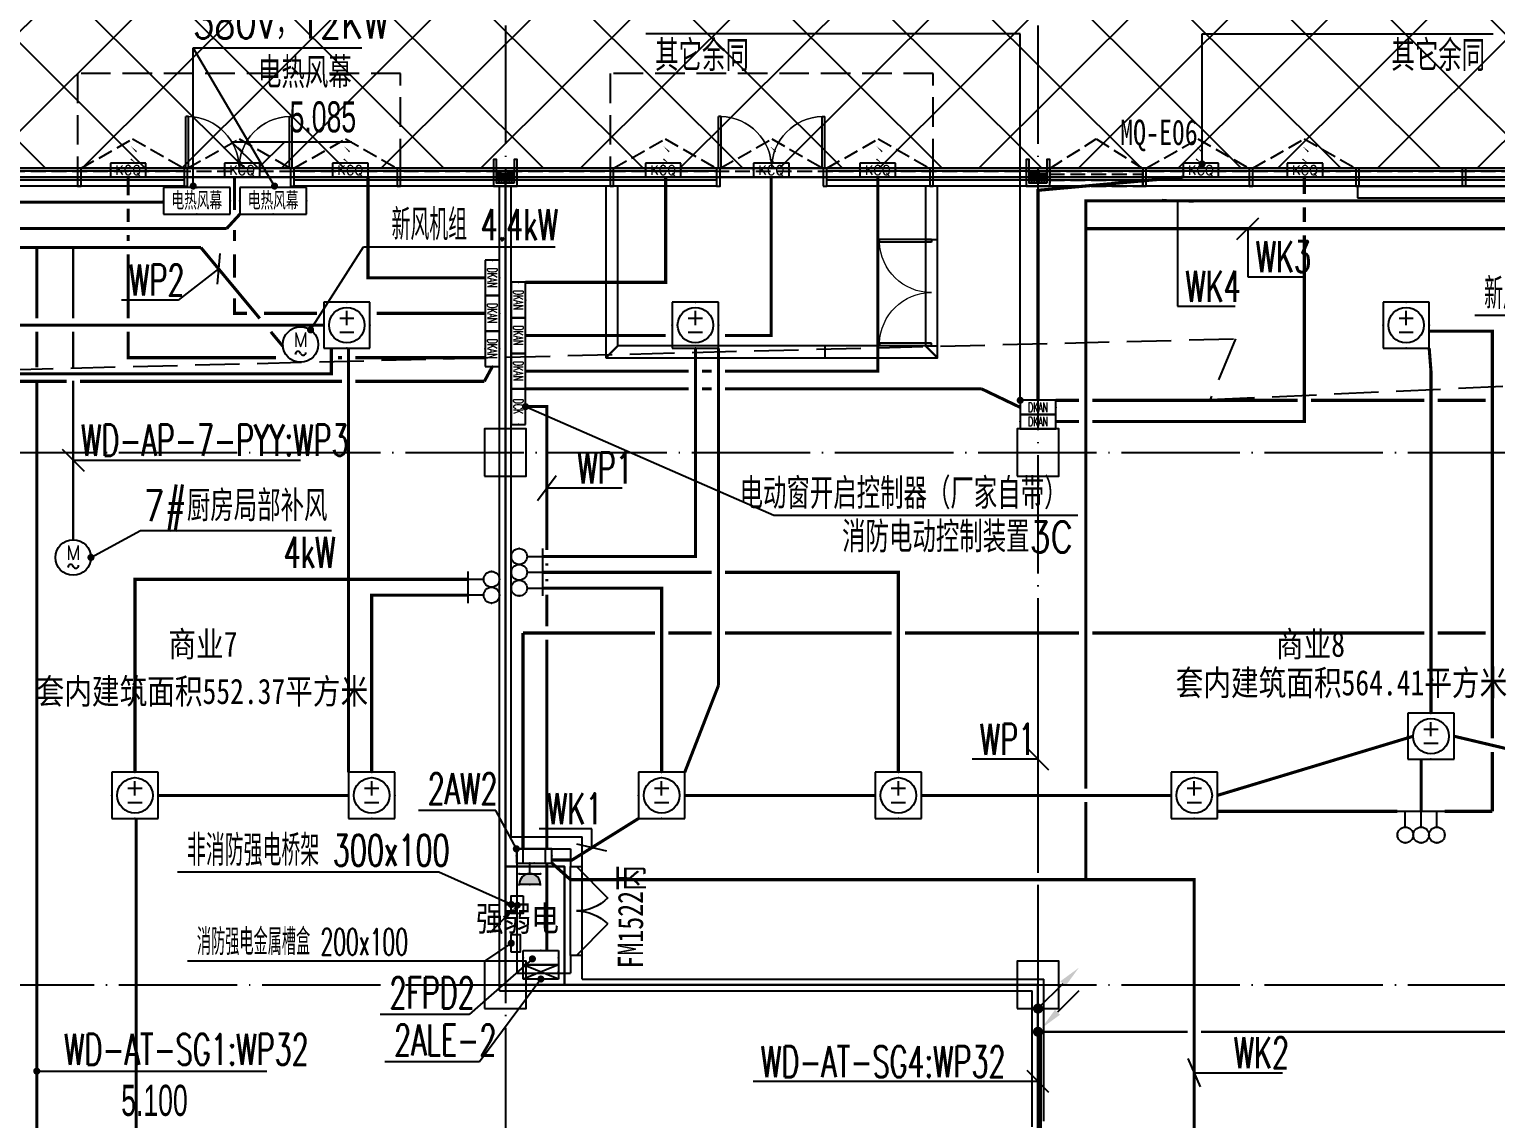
# Model space of a CAD drawing. Extents: x -233336 to 840473, y -28113 to 330904.
# Drawn here: x 42356 to 67134, y 94540 to 112949 of the extents above; entities that cross this region are included whole.
import ezdxf
from ezdxf.enums import TextEntityAlignment as Align
from ezdxf.xclip import XClip

# ---------------------------------------------------------------- set-up
doc = ezdxf.new("R2010")
doc.units = 0
doc.header["$LTSCALE"] = 1000
doc.header["$XCLIPFRAME"] = 2
for name, pattern in [('104-14# 核心筒$0$DOTE', [2.42, 2, -0.2, 0.02, -0.2]), ('14#楼幕墙$0$DASH', [0.35, 0.25, -0.1]), ('DASH', [0.35, 0.25, -0.1]), ('X-104 14#平面$0$$0$DASH', [0.35, 0.25, -0.1]), ('X-104 14#平面$0$109 3#平面$0$DASH', [0.35, 0.25, -0.1])]:
    doc.linetypes.add(name, pattern=pattern)
doc.layers.get('0').update_dxf_attribs({"linetype": 'CONTINUOUS'})
doc.layers.get('Defpoints').update_dxf_attribs({"linetype": 'CONTINUOUS'})
for name, color, linetype in [('104-14# 核心筒$0$A_AXIS-轴线', 8, '104-14# 核心筒$0$DOTE'), ('104-14# 核心筒$0$A_STR-砼柱', 8, 'CONTINUOUS'), ('14#楼幕墙$0$A-C_玻璃幕墙', 8, 'CONTINUOUS'), ('14#楼幕墙$0$A-C_窗', 8, 'CONTINUOUS'), ('14#楼幕墙$0$A-C_门', 8, 'CONTINUOUS'), ('DIM-动力', 80, 'CONTINUOUS'), ('DIM-插座', 80, 'CONTINUOUS'), ('DIM-箱柜', 80, 'CONTINUOUS'), ('EQUIP-动力', 80, 'CONTINUOUS'), ('EQUIP-插座', 80, 'CONTINUOUS'), ('EQUIP-照明', 80, 'CONTINUOUS'), ('EQUIP-箱柜', 80, 'CONTINUOUS'), ('LWIRE', 80, 'CONTINUOUS'), ('TEL_LEAD', 80, 'CONTINUOUS'), ('WIRE-动力', 50, 'CONTINUOUS'), ('WIRE-动力控制', 160, 'DASH'), ('WIRE-插座', 160, 'CONTINUOUS'), ('X-104 14#平面$0$$0$A-C_窗', 8, 'CONTINUOUS'), ('X-104 14#平面$0$01-标注_标高', 8, 'CONTINUOUS'), ('X-104 14#平面$0$02-TEXT_房间', 9, 'CONTINUOUS'), ('X-104 14#平面$0$02-TEXT_标注', 9, 'CONTINUOUS'), ('X-104 14#平面$0$02-TEXT_门窗', 9, 'CONTINUOUS'), ('X-104 14#平面$0$A-C_玻璃幕墙', 8, 'CONTINUOUS'), ('X-104 14#平面$0$A-C_门', 8, 'CONTINUOUS'), ('X-104 14#平面$0$A-SUR_吊顶', 8, 'CONTINUOUS'), ('X-104 14#平面$0$A-TECH_结构', 8, 'CONTINUOUS'), ('X-104 14#平面$0$A_STR-砌块墙', 7, 'CONTINUOUS'), ('X-104 14#平面$0$DOOR_FIRE', 8, 'CONTINUOUS'), ('X-104 14#平面$0$DOOR_FIRE_TEXT', 7, 'CONTINUOUS')]:
    doc.layers.add(name, color=color, linetype=linetype)
for name, color, linetype, plot in [('14#楼幕墙$0$04-不打印_辅助线', 8, 'CONTINUOUS', False), ('2019.06.25燃气表间不打印', 7, 'CONTINUOUS', False), ('X-104 14#平面$0$04-不打印_辅助线', 8, 'CONTINUOUS', False), ('X-104 14#平面$0$降板', 8, 'CONTINUOUS', False)]:
    doc.layers.add(name, color=color, linetype=linetype, plot=plot)
doc.layers.add('X-104 14#平面$0$000套内', color=8, linetype='CONTINUOUS', lineweight=30)
doc.styles.add('_TCH_DIM', font='ROMANS2', dxfattribs={"width": 0.8, "bigfont": 'HZDF2'})
doc.styles.add('_TCH_LABEL', font='COMPLEX', dxfattribs={"bigfont": 'GBCBIG'})
doc.styles.add('_TEL_DIM', font='ROMANS2', dxfattribs={"width": 0.8, "height": 3.5, "bigfont": 'HZDF2'})
doc.styles.get("Standard").update_dxf_attribs({"font": 'GBENOR', "bigfont": 'GBCBIG'})
doc.styles.add('X-104 14#平面$0$_TCH_DIM', font='ros.shx', dxfattribs={"width": 0.8, "bigfont": 'jd.shx'})
doc.styles.add('X-104 14#平面$0$_TCH_SPACE', font='STXIHEI.TTF', dxfattribs={"width": 0.8, "height": 5})
doc.styles.add('X-104 14#平面$0$_TCH_WINDOW', font='STXIHEI.TTF', dxfattribs={"width": 0.75, "height": 3.5})
doc.styles.add('X-104 14#平面$0$Standard', font='STXIHEI.TTF', dxfattribs={"width": 0.8})

# ---------------------------------------------------------------- blocks, each defined once
blk = doc.blocks.new('$equip$00001428')
for p, q in [((0.75, 0.6), (-0.75, 0.6)), ((-0.75, 0.6), (-0.75, 0)), ((-0.75, 0), (0.75, 0)), ((-0.469, 0.6), (-0.469, 0)), ((0.469, 0.6), (0.469, 0)), ((0.75, 0), (0.75, 0.6))]:
    blk.add_line(p, q)
for p in [(-0.75, 0.3), (0, 0.6), (0, 0), (0.75, 0.3)]:
    blk.add_point(p)
at = {"style": '_TCH_LABEL', "flags": 9}
blk.add_attdef('A', (0, 0), '', height=0.00002, dxfattribs=at)
blk = doc.blocks.new('$TelecSys$00000081')
for p, q in [((0.104, 0.104), (0.104, 0.104)), ((-1.15, -1.15), (-0.55, -0.55)), ((-0.104, -0.104), (-0.104, -0.104))]:
    blk.add_line(p, q)
at = {"const_width": 0.142}
blk.add_lwpolyline([(0.071, 0, 1), (-0.071, 0, 1)], format="xyb", close=True, dxfattribs=at)
blk.add_solid([(-0.62, -0.48), (-0.48, -0.62), (-0.1, -0.1)])
at = {"width": 0.8, "flags": 9}
blk.add_attdef('A', (0, 0), '', height=0.00002, rotation=180, dxfattribs=at)
blk = doc.blocks.new('$equip$00001811')
blk.add_circle((0, 0), 0.5)
for centre, radius, start, end in [((-0.073, -0.273), 0.0768, 17.2272, 184.2164), ((0.073, -0.227), 0.0769, 197.2591, 5.1179)]:
    blk.add_arc(centre, radius, start, end)
at = {"color": 7, "style": '_TEL_DIM'}
blk.add_attdef('$TEXT$', text='', height=0.4, dxfattribs=at).set_placement((0.001, 0.137), align=Align.MIDDLE_CENTER)
at = {"color": 7, "style": '_TEL_DIM', "flags": 1}
blk.add_attdef('A', text='', height=0.00002, dxfattribs=at).set_placement((0, 0), align=Align.MIDDLE_CENTER)
blk = doc.blocks.new('$equip$00001816')
for p, q in [((0.75, 0.6), (-0.75, 0.6)), ((-0.75, 0.6), (-0.75, 0)), ((0.75, 0), (0.75, 0.6)), ((-0.75, 0), (0.75, 0))]:
    blk.add_line(p, q)
for p in [(0, 0.6), (-0.75, 0.3), (0, 0), (0.75, 0.3)]:
    blk.add_point(p)
at = {"color": 7, "style": '_TEL_DIM'}
blk.add_attdef('$TEXT$', text='', height=0.4, dxfattribs=at).set_placement((0, 0.3), align=Align.MIDDLE_CENTER)
at = {"color": 7, "style": '_TEL_DIM', "flags": 1}
blk.add_attdef('A', text='', height=0.00002, dxfattribs=at).set_placement((0, 0), align=Align.MIDDLE_CENTER)
blk = doc.blocks.new('14#楼幕墙$0$A$C678332E3')
blk.add_lwpolyline([(0, 0), (60, 0), (60, 300), (0, 300)], close=True)
blk = doc.blocks.new('14#楼幕墙$0$$LinePat$岩棉板')
at = {"color": 0}
for p, q in [((0, -17), (12, -67)), ((12, -67), (24, -17))]:
    blk.add_line(p, q, dxfattribs=at)
for centre, start, end in [((12, -17), 0, 180), ((0, -67), 270, 0), ((24, -67), 180, 270)]:
    blk.add_arc(centre, 12, start, end, dxfattribs=at)
at = {"layer": 'Defpoints'}
blk.add_point((0, 0), dxfattribs=at)
at = {"layer": 'Defpoints', "color": 0}
blk.add_point((24, -84), dxfattribs=at)
blk = doc.blocks.new('*U155')
blk.add_lwpolyline([(300, 0), (0, 0), (0, 150), (300, 150)], close=True)
at = {"color": 8, "xscale": -1.785714284225998, "yscale": 1.782568518697715, "zscale": 1.782568518697715, "rotation": 180}
for p in [(0, 0), (43, 0), (86, 0), (129, 0), (171, 0), (214, 0), (257, 0)]:
    blk.add_blockref('14#楼幕墙$0$$LinePat$岩棉板', p, dxfattribs=at)
blk = doc.blocks.new('14#楼幕墙$0$A$C07E80D9E')
blk.add_lwpolyline([(-350, -50), (-50, -50), (-50, -450), (0, -450), (0, 0), (-400, 0), (-400, -450), (-350, -450)], close=True)
for points in [[(-50, -200), (-350, -200)], [(-50, -220), (-350, -220)]]:
    blk.add_lwpolyline(points)
at = {"layer": '14#楼幕墙$0$A-C_玻璃幕墙', "rotation": 180}
blk.add_blockref('*U155', (-50, -50), dxfattribs=at)
blk = doc.blocks.new('14#楼幕墙$0$A$C09283E46')
for name, p, rotation in [('14#楼幕墙$0$A$C678332E3', (3613, 22273), 357.5000000000006), ('14#楼幕墙$0$A$C678332E3', (5411, 22194), 357.5000000000006), ('14#楼幕墙$0$A$C678332E3', (7209, 22116), 357.5000000000006), ('14#楼幕墙$0$A$C678332E3', (9008, 22037), 357.5000000000006), ('14#楼幕墙$0$A$C07E80D9E', (10636, 21966), 177.5000000000001), ('14#楼幕墙$0$A$C678332E3', (12604, 21880), 357.5000000000006), ('14#楼幕墙$0$A$C678332E3', (14403, 21802), 357.5000000000006), ('14#楼幕墙$0$A$C678332E3', (16201, 21723), 357.5000000000006), ('14#楼幕墙$0$A$C678332E3', (17999, 21645), 357.5000000000006), ('14#楼幕墙$0$A$C07E80D9E', (19628, 21574), 177.5000000000001), ('14#楼幕墙$0$A$C678332E3', (21596, 21488), 357.5000000000006), ('14#楼幕墙$0$A$C678332E3', (23394, 21409), 357.5000000000006), ('14#楼幕墙$0$A$C678332E3', (25192, 21331), 357.5000000000006), ('14#楼幕墙$0$A$C678332E3', (26991, 21252), 357.5000000000006)]:
    blk.add_blockref(name, p, dxfattribs=dict(rotation=rotation))
blk = doc.blocks.new('14#楼幕墙$0$A$C22714246')
at = {"linetype": '14#楼幕墙$0$DASH'}
blk.add_lwpolyline([(1740, 497), (870, 0), (0, 497)], dxfattribs=at)
at = {"layer": '14#楼幕墙$0$A-C_玻璃幕墙', "color": 1}
blk.add_lwpolyline([(899, 122, 0, 25, 0), (802, 217, 0, 0, 0), (900, 340, 25, 0, 0), (796, 422, 0, 0, 0)], format="xyseb", dxfattribs=at)
blk = doc.blocks.new('14#楼幕墙$0$$DorLib2D$00000002')
for p, q in [((-0.5, 0), (-0.5, 0.4875)), ((-0.475, 0.4875), (-0.5, 0.4875)), ((-0.475, 0), (-0.475, 0.4875)), ((0.475, 0), (0.475, 0.4875)), ((0.475, 0.4875), (0.5, 0.4875)), ((0.5, 0), (0.5, 0.4875)), ((-0.5, 0), (-0.475, 0)), ((0.5, 0), (0.475, 0))]:
    blk.add_line(p, q)
at = {"lineweight": 13}
for centre, start, end in [((-0.4875, 0), 0, 88.53072), ((0.4875, 0), 91.46928, 180)]:
    blk.add_arc(centre, 0.4875, start, end, dxfattribs=at)
blk = doc.blocks.new('14#楼幕墙')
at = {"layer": '14#楼幕墙$0$A-C_玻璃幕墙'}
for p, q in [((86987, 110600), (8392, 110600)), ((44970, 110550), (37830, 110550)), ((53970, 110550), (46830, 110550)), ((71970, 110550), (55830, 110550)), ((44970, 110400), (37830, 110400)), ((44970, 110300), (37830, 110300)), ((53970, 110400), (46830, 110400)), ((53970, 110300), (46830, 110300)), ((71970, 110400), (55830, 110400)), ((71970, 110300), (55830, 110300))]:
    blk.add_line(p, q, dxfattribs=at)
at = {"layer": '14#楼幕墙$0$A-C_玻璃幕墙', "linetype": '14#楼幕墙$0$DASH', "ltscale": 2}
for points in [[(43170, 110600), (48630, 110600), (48630, 112200), (43170, 112200)], [(52170, 110600), (57630, 110600), (57630, 112200), (52170, 112200)]]:
    blk.add_lwpolyline(points, close=True, dxfattribs=at)
at = {"layer": '14#楼幕墙$0$04-不打印_辅助线', "rotation": 180}
for p in [(46770, 111097), (55770, 111097)]:
    blk.add_blockref('14#楼幕墙$0$A$C22714246', p, dxfattribs=at)
at = {"layer": '14#楼幕墙$0$A-C_玻璃幕墙', "rotation": 2.499999999999448}
blk.add_blockref('14#楼幕墙$0$A$C09283E46', (40532, 87891), dxfattribs=at)
at = {"layer": '14#楼幕墙$0$A-C_窗', "rotation": 180}
for p in [(44970, 111097), (48570, 111097), (53970, 111097), (57570, 111097), (62970, 111097), (64770, 111097)]:
    blk.add_blockref('14#楼幕墙$0$A$C22714246', p, dxfattribs=at)
at = {"layer": '14#楼幕墙$0$A-C_门', "xscale": -1800, "yscale": 1800, "zscale": 100}
for p in [(45900, 110600), (54900, 110600)]:
    blk.add_blockref('14#楼幕墙$0$$DorLib2D$00000002', p, dxfattribs=at)
blk = doc.blocks.new('_FZHK')
blk.add_lwpolyline([(-0.5, -0.5), (0.5, -0.5), (0.5, 0.5), (-0.5, 0.5)], close=True)
blk = doc.blocks.new('104-14# 核心筒')
at = {"layer": '104-14# 核心筒$0$A_AXIS-轴线'}
for p, q in [((50400, 139633.6), (50400, 80554.9)), ((59400, 139633.6), (59400, 80554.9)), ((-9370.1, 105800), (120259.9, 105800)), ((-9370.1, 96800), (120259.9, 96800))]:
    blk.add_line(p, q, dxfattribs=at)
at = {"layer": '104-14# 核心筒$0$A_STR-砼柱', "xscale": 700, "yscale": 800, "zscale": 800}
for p in [(50400, 105800), (59400, 105800), (50400, 96800), (59400, 96800)]:
    blk.add_blockref('_FZHK', p, dxfattribs=at)
blk = doc.blocks.new('X-104 14#平面$0$ododod')
at = {"linetype": 'X-104 14#平面$0$$0$DASH'}
blk.add_lwpolyline([(0, 497), (1570, 497), (1570, 797), (0, 797)], close=True, dxfattribs=at)
for points in [[(1570, 697), (0, 697)], [(1570, 597), (0, 597)], [(1570, 497), (785, 0), (0, 497)]]:
    blk.add_lwpolyline(points, dxfattribs=at)
blk = doc.blocks.new('X-104 14#平面$0$$DorLib2D$00000116')
at = {"color": 0}
for p, q in [((-0.5, 0), (-0.146, 0.354)), ((0.5, 0), (0.146, 0.354))]:
    blk.add_line(p, q, dxfattribs=at)
for centre, start, end in [((-0.5, 0), 0, 45), ((0.5, 0), 135, 180)]:
    blk.add_arc(centre, 0.5, start, end, dxfattribs=at)
blk = doc.blocks.new('X-104 14#平面$0$$DorLib2D$00000002')
for p, q in [((-0.5, 0), (-0.5, 0.4875)), ((-0.475, 0.4875), (-0.5, 0.4875)), ((-0.475, 0), (-0.475, 0.4875)), ((0.475, 0), (0.475, 0.4875)), ((0.475, 0.4875), (0.5, 0.4875)), ((0.5, 0), (0.5, 0.4875)), ((-0.5, 0), (-0.475, 0)), ((0.5, 0), (0.475, 0))]:
    blk.add_line(p, q)
at = {"lineweight": 13}
for centre, start, end in [((-0.4875, 0), 0, 88.53072), ((0.4875, 0), 91.46928, 180)]:
    blk.add_arc(centre, 0.4875, start, end, dxfattribs=at)
blk = doc.blocks.new('X-104 14#平面')
at = {"layer": 'X-104 14#平面$0$降板'}
h = blk.add_hatch(dxfattribs=at)
h.set_pattern_fill('ANSI37', color=256, scale=750)
h.set_pattern_definition([(45, (0, 0), (-841.899, 841.899), []), (135, (0, 0), (-841.899, -841.899), [])])
h.paths.add_polyline_path([(95250, 109400), (95250, 114400), (95050, 114400), (95050, 115200), (95303.7, 115200), (96797.3, 120568.3), (96604.6, 120621.9), (96819.1, 121392.6), (85624.2, 124507.3), (87140.3, 129956.4), (83582.3, 130946.3), (66456.4, 115400), (609.3, 115400), (8.3, 112572.3), (4215, 111678.1), (1409.8, 98484.1), (6940.3, 97308.6), (8660.2, 105400), (8599.7, 105400), (8599.7, 106200), (14200, 106200), (14200, 110600), (86750, 110600), (86750, 109400)])
at = {"layer": 'X-104 14#平面$0$000套内'}
for points in [[(23450, 85694.7), (23450, 95600), (26550, 95600), (26550, 96800), (32300, 96800), (32300, 96700), (41500, 96700), (41500, 105700), (36000, 105700), (36000, 110450), (50400, 110450), (50400, 96800), (59400, 96800), (59400, 85343.1), (40022.3, 84342.9), (40355.1, 86432.8), (23450, 85694.7)], [(77400, 110450), (77400, 86272.2), (59400, 85343.1), (59400, 96800), (51400, 96800), (51400, 98800), (50400, 98800), (50400, 110450)]]:
    blk.add_lwpolyline(points, close=True, dxfattribs=at)
at = {"layer": 'X-104 14#平面$0$01-标注_标高'}
for p, q in [((46222, 110600), (45772, 111050)), ((45772, 111050), (47806.8, 111050)), ((46222, 110600), (46672, 111050))]:
    blk.add_line(p, q, dxfattribs=at)
at = {"layer": 'X-104 14#平面$0$04-不打印_辅助线'}
blk.add_lwpolyline([(95250, 109400), (95250, 114400), (95050, 114400), (95050, 115200), (95303.7, 115200), (96797.3, 120568.3), (96604.6, 120621.9), (96819.1, 121392.6), (85624.2, 124507.3), (87140.3, 129956.4), (83582.3, 130946.3), (66456.4, 115400), (609.3, 115400), (8.3, 112572.3), (4215, 111678.1), (1409.8, 98484.1), (6940.3, 97308.6), (8660.2, 105400), (8599.7, 105400), (8599.7, 106200), (14200, 106200), (14200, 110600), (86750, 110600), (86750, 109400)], close=True, dxfattribs=at)
at = {"layer": 'X-104 14#平面$0$A-C_玻璃幕墙'}
for points in [[(109062.3, 84667.9), (119297.3, 99814.5), (117562.9, 100200.5), (120741.8, 127894.6), (99426.9, 133825), (92631.2, 109400), (86987.2, 109400), (86987.2, 110600), (8392.2, 110600), (5688.7, 97881.2), (-2733.6, 99671.4), (-6009.8, 84258.3), (40178.1, 86274.9), (39845.1, 84183.6), (83845.6, 86452.5)], [(52100, 107400), (57700, 107400), (57700, 110300), (57500, 110300), (57500, 107600), (52300, 107600), (52300, 110300), (52100, 110300)]]:
    blk.add_lwpolyline(points, close=True, dxfattribs=at)
for points in [[(57500, 109400), (57700, 109400)], [(57500, 107600), (57700, 107600)]]:
    blk.add_lwpolyline(points, dxfattribs=at)
at = {"layer": 'X-104 14#平面$0$A-C_玻璃幕墙', "const_width": 35}
for points in [[(52300, 107600), (52100, 107400)], [(54000, 107600), (54000, 107400)], [(55800, 107600), (55800, 107400)], [(57500, 107600), (57700, 107400)]]:
    blk.add_lwpolyline(points, dxfattribs=at)
at = {"layer": 'X-104 14#平面$0$A-SUR_吊顶', "linetype": 'X-104 14#平面$0$109 3#平面$0$DASH', "ltscale": 3}
blk.add_lwpolyline([(82466.9, 86681.8), (83499.8, 89365.9), (52926.6, 88084.7), (53491, 90739.8), (17309.3, 90108.2), (22065.4, 106694.6), (62738.3, 107720), (62307.5, 106691.2), (92309.4, 108057.1)], dxfattribs=at)
at = {"layer": 'X-104 14#平面$0$A-TECH_结构', "linetype": 'X-104 14#平面$0$$0$DASH'}
blk.add_lwpolyline([(1461.8, 98728.5), (5727.2, 97821.9), (8432.6, 110550), (86937.2, 110550), (86937.2, 109350), (92677.4, 109350)], dxfattribs=at)
at = {"layer": 'X-104 14#平面$0$A_STR-砌块墙'}
for p, q in [((50300, 99200), (50300, 110300)), ((50300, 110300), (50500, 110300)), ((50500, 99300), (50500, 110300)), ((64800, 110300), (72000, 110300)), ((64800, 110300), (64800, 110100)), ((64800, 110100), (72000, 110100)), ((50300, 96700), (50300, 99200)), ((50500, 99300), (51700, 99300)), ((51700, 98800), (51700, 99300)), ((50600, 97000), (50600, 99100)), ((50600, 99100), (51500, 99100)), ((51500, 99100), (51500, 98800)), ((51500, 98800), (51700, 98800)), ((51700, 97300), (51500, 97300)), ((51500, 97300), (51500, 97000)), ((51700, 96900), (51700, 97300)), ((50600, 97000), (51500, 97000)), ((51700, 96900), (59500, 96900)), ((59500, 94500), (59500, 96900)), ((50300, 96700), (51600, 96700)), ((51600, 96700), (59300, 96700)), ((59300, 94400), (59300, 96700))]:
    blk.add_line(p, q, dxfattribs=at)
at = {"layer": 'X-104 14#平面$0$DOOR_FIRE'}
for p, q in [((51500, 97300), (51500, 98800)), ((51700, 97300), (51700, 98800))]:
    blk.add_line(p, q, dxfattribs=at)
ref = blk.add_blockref('104-14# 核心筒', (0, 0))
XClip(ref).set_block_clipping_path([(-38664.3623821461, -25500), (139216.5485069363, 330900)])
blk.add_blockref('14#楼幕墙', (0, 0))
at = {"layer": 'X-104 14#平面$0$$0$A-C_窗', "rotation": 180}
blk.add_blockref('X-104 14#平面$0$ododod', (61170, 111096.5), dxfattribs=at)
at = {"layer": 'X-104 14#平面$0$A-C_门', "xscale": 1800, "yscale": 1800, "zscale": 100}
for p in [(45900, 110600), (54900, 110600)]:
    blk.add_blockref('X-104 14#平面$0$$DorLib2D$00000002', p, dxfattribs=at)
at = {"layer": 'X-104 14#平面$0$A-C_门', "xscale": -1800, "yscale": 1800, "zscale": 100, "rotation": 90}
blk.add_blockref('X-104 14#平面$0$$DorLib2D$00000002', (57600, 108500), dxfattribs=at)
at = {"layer": 'X-104 14#平面$0$DOOR_FIRE'}
ref = blk.add_blockref('X-104 14#平面$0$$DorLib2D$00000116', (51600, 98050), dxfattribs=dict(at, xscale=1500, yscale=-1500, zscale=200, rotation=90))
ref.add_attrib('A', 'FM1522丙', (52728, 97077.9), dxfattribs={"layer": 'X-104 14#平面$0$DOOR_FIRE_TEXT', "height": 428.14, "rotation": 90, "style": 'X-104 14#平面$0$_TCH_WINDOW', "width": 0.75})
at = {"layer": 'X-104 14#平面$0$01-标注_标高', "color": 7, "style": 'X-104 14#平面$0$_TCH_DIM', "width": 0.64}
for s, p in [('5.085', (46753.8, 111207.5)), ('5.100', (43908.5, 94587.1))]:
    blk.add_text(s, height=525, dxfattribs=at).set_placement(p)
at = {"layer": 'X-104 14#平面$0$02-TEXT_房间', "style": 'X-104 14#平面$0$_TCH_SPACE', "width": 0.8}
for s, p in [('商业7', (44706.4, 102345.4)), ('商业8', (63420, 102345.4))]:
    blk.add_text(s, height=428.14, dxfattribs=at).set_placement(p)
at = {"layer": 'X-104 14#平面$0$02-TEXT_标注', "style": 'X-104 14#平面$0$Standard', "width": 0.8}
for s, height, p in [('套内建筑面积564.41平方米', 428.139, (61726.4, 101692.4)), ('套内建筑面积552.37平方米', 428.139, (42479.2, 101547.6)), ('强弱电', 428.14, (49904.2, 97709.3))]:
    blk.add_text(s, height=height, dxfattribs=at).set_placement(p)
at = {"layer": 'X-104 14#平面$0$02-TEXT_门窗', "style": 'X-104 14#平面$0$_TCH_WINDOW', "width": 0.75}
blk.add_text('MQ-E06', height=428.14, dxfattribs=at).set_placement((60789.1, 110994))
blk = doc.blocks.new('$equip$00001344')
for p, q in [((0.65, 0.65), (-0.65, 0.65)), ((-0.65, 0.65), (-0.65, -0.65)), ((0.65, -0.65), (0.65, 0.65)), ((-0.2, 0.2), (0.2, 0.2)), ((0, 0), (0, 0.4)), ((-0.2, -0.2), (0.2, -0.2)), ((-0.65, -0.65), (0.65, -0.65))]:
    blk.add_line(p, q)
blk.add_circle((0, 0), 0.5)
for p in [(0, 0.65), (-0.65, 0), (0.65, 0), (0, -0.65)]:
    blk.add_point(p)
at = {"flags": 9}
blk.add_attdef('A', (0, 0), '', height=0.00002, dxfattribs=at)
blk = doc.blocks.new('$equip$00002672')
for p, q in [((0.222, 0.889), (-0.222, 0.889)), ((0, 0.444), (0, 0.889))]:
    blk.add_line(p, q)
blk.add_circle((0, 0.222), 0.222)
for p in [(0, 0.889), (-0.222, 0.222), (0, 0), (0.222, 0.222)]:
    blk.add_point(p)
at = {"color": 7, "style": '_TEL_DIM', "flags": 1}
for tag in ['A', 'REMARK']:
    blk.add_attdef(tag, text='', height=0.00002, dxfattribs=at).set_placement((0, 0), align=Align.MIDDLE_CENTER)
blk = doc.blocks.new('$TelecSys$00000078')
for p, q in [((1.15, 1.15), (0.55, 0.55)), ((0.104, 0.104), (0.104, 0.104)), ((-0.104, -0.104), (-0.104, -0.104))]:
    blk.add_line(p, q)
at = {"const_width": 0.142}
blk.add_lwpolyline([(-0.071, 0, 1), (0.071, 0, 1)], format="xyb", close=True, dxfattribs=at)
blk.add_solid([(0.62, 0.48), (0.48, 0.62), (0.1, 0.1)])
at = {"width": 0.8, "flags": 9}
blk.add_attdef('A', (0, 0), '', height=0.00002, dxfattribs=at)
blk = doc.blocks.new('$TelecSys$00000079')
for p, q in [((0.7, 0.7), (0, 0)), ((0.104, 0.104), (0.104, 0.104)), ((-0.104, -0.104), (-0.104, -0.104))]:
    blk.add_line(p, q)
at = {"const_width": 0.142}
blk.add_lwpolyline([(-0.071, 0, 1), (0.071, 0, 1)], format="xyb", close=True, dxfattribs=at)
blk.add_solid([(0.63, 0.77), (0.77, 0.63), (1.15, 1.15)])
at = {"width": 0.8, "flags": 9}
blk.add_attdef('A', (0, 0), '', height=0.00002, dxfattribs=at)
blk = doc.blocks.new('$equip$00001424')
for p, q in [((-0.75, 0), (0.75, 0.6)), ((-0.75, 0.6), (0.75, 0)), ((0.75, 0.6), (-0.75, 0.6)), ((-0.75, 0.6), (-0.75, 0)), ((-0.75, 0), (0.75, 0)), ((0.75, 0), (0.75, 0.6))]:
    blk.add_line(p, q)
for p in [(-0.75, 0.3), (0, 0.6), (0, 0), (0.75, 0.3)]:
    blk.add_point(p)
at = {"style": '_TCH_LABEL', "flags": 9}
blk.add_attdef('A', (0, 0), '', height=0.00002, dxfattribs=at)
blk = doc.blocks.new('$equip$00001413')
for p, q in [((0.75, 0.6), (-0.75, 0.6)), ((-0.75, 0.6), (-0.75, 0)), ((-0.75, 0), (0.75, 0)), ((0.75, 0), (0.75, 0.6))]:
    blk.add_line(p, q)
for p in [(-0.75, 0.3), (0, 0.6), (0, 0), (0.75, 0.3)]:
    blk.add_point(p)
at = {"style": '_TCH_LABEL', "flags": 9}
blk.add_attdef('A', (0, 0), '', height=0.00002, dxfattribs=at)
blk = doc.blocks.new('$equip$00001237')
for p, q in [((-0.5, 1.05), (-0.5, 1)), ((-0.5, 1), (0.5, 1)), ((0.5, 1.05), (0.5, 1)), ((0.5, 0.5), (-0.5, 0.5)), ((0, 0.5), (0, 0))]:
    blk.add_line(p, q)
blk.add_arc((0, 1), 0.5, 180, 0)
for p in [(0, 1), (-0.5, 0.5), (0, 0), (0.5, 0.5)]:
    blk.add_point(p)
for points in [[(0.433, 0.75), (-0.433, 0.75), (0.5, 1), (-0.5, 1)], [(0.25, 0.567), (-0.25, 0.567), (0.433, 0.75), (-0.433, 0.75)], [(0, 0.5), (0, 0.5), (0.25, 0.567), (-0.25, 0.567)]]:
    blk.add_solid(points)
at = {"flags": 9}
blk.add_attdef('A', (0, 0), '', height=0.00002, dxfattribs=at)

msp = doc.modelspace()

# ---------------------------------------------------------------- linework, layer by layer
at = {"layer": '2019.06.25燃气表间不打印'}
for p, q in [((42482.1, 95343.2), (43219.5, 95343.2)), ((43219.5, 95343.2), (46368.8, 95343.2)), ((59585.6, 94980), (59214.4, 95351.2))]:
    msp.add_line(p, q, dxfattribs=at)
at = {"layer": '2019.06.25燃气表间不打印', "const_width": 52.5}
for points in [[(42482.1, 109260.3), (42482.1, 108062.5)], [(42482.1, 107837.5), (42482.1, 107239)], [(42482.1, 107014), (42482.1, 90131.3)], [(59441.6, 96018), (59441.6, 86672.8)]]:
    msp.add_lwpolyline(points, dxfattribs=at)
at = {"layer": '2019.06.25燃气表间不打印', "const_width": 60}
msp.add_lwpolyline([(42452.1, 95343.2, 1), (42512.1, 95343.2, 1)], format="xyb", close=True, dxfattribs=at)
at = {"layer": '2019.06.25燃气表间不打印'}
for points in [[(59400, 95165.6), (54587.6, 95165.6)], [(59400, 95165.6), (59400, 95165.6)]]:
    msp.add_lwpolyline(points, dxfattribs=at)
at = {"layer": 'DIM-动力', "color": 80}
for p, q in [((62174.3, 110674.4), (62174.3, 112875)), ((62174.3, 112875), (67093.7, 112875)), ((45125.4, 110300), (45125.4, 112638.3)), ((46500, 110300), (45125.4, 112638.3)), ((45125.4, 112638.3), (47972, 112638.3)), ((47109.1, 107869.1), (48001, 109274.6)), ((47109.1, 107869.1), (48001, 109274.6)), ((48001, 109274.6), (51242.1, 109274.6)), ((70174.3, 108110.1), (66780.5, 108110.1)), ((43397.7, 104024.1), (44234, 104476.8)), ((44234, 104476.8), (47460.1, 104476.8))]:
    msp.add_line(p, q, dxfattribs=at)
at = {"layer": 'DIM-动力'}
for p, q in [((45577.9, 109162.8), (45529.4, 108640)), ((42912.1, 105854.7), (43283.3, 105483.5)), ((59585.6, 100428.9), (59214.4, 100800.1))]:
    msp.add_line(p, q, dxfattribs=at)
at = {"layer": 'DIM-动力', "color": 80, "const_width": 60}
for points in [[(62174.3, 110644.4, 1), (62174.3, 110704.4, 1)], [(45125.4, 110270, 1), (45125.4, 110330, 1)], [(46515.2, 110274.1, 1), (46484.8, 110325.9, 1)], [(47093, 107843.8, 1), (47125.2, 107894.5, 1)], [(47093, 107843.8, 1), (47125.2, 107894.5, 1)], [(43371.3, 104009.8, 1), (43424.1, 104038.4, 1)]]:
    msp.add_lwpolyline(points, format="xyb", close=True, dxfattribs=at)
at = {"layer": 'DIM-动力'}
for points in [[(45553.7, 108901.4), (44868.8, 108373.7)], [(44868.8, 108373.7), (43911.2, 108373.7)], [(43097.7, 105669.1), (43097.7, 105669.1)], [(43097.7, 105669.1), (46940.3, 105669.1)], [(59174.5, 100614.5), (58286.3, 100614.5)], [(59400, 100614.5), (59174.5, 100614.5)]]:
    msp.add_lwpolyline(points, dxfattribs=at)
at = {"layer": 'DIM-插座', "color": 80}
for p, q in [((59100, 112874.1), (52773.8, 112874.1)), ((59100, 106680), (59100, 112874.1)), ((61498.3, 110071.2), (62021.8, 110031.4)), ((62762.3, 109394.5), (63133.5, 109765.7)), ((50740, 106573.5), (54934.9, 104739.5)), ((50943.2, 104987), (51255.9, 105408.7)), ((54934.9, 104739.5), (60074.6, 104739.5)), ((52116.8, 99060.7), (51605.3, 99179.1)), ((62144.8, 95075.2), (61936.8, 95557.2))]:
    msp.add_line(p, q, dxfattribs=at)
for points in [[(61760.1, 110051.3), (61760.1, 108268)], [(62947.9, 109580.1), (62947.9, 108768.8)], [(62947.9, 108768.8), (63905.6, 108768.8)], [(61760.1, 108268), (62729.3, 108268)], [(51099.6, 105197.9), (51485.3, 105197.9)], [(51485.3, 105197.9), (52373.5, 105197.9)], [(51861.1, 99439.1), (50972.9, 99439.1)], [(51861.1, 99119.9), (51861.1, 99439.1)], [(62040.8, 95316.2), (62576.1, 95316.2)], [(62576.1, 95316.2), (63533.7, 95316.2)]]:
    msp.add_lwpolyline(points, dxfattribs=at)
at = {"layer": 'DIM-插座', "color": 80, "const_width": 60}
for points in [[(50712.5, 106585.5, 1), (50767.5, 106561.5, 1)], [(59100, 106650, 1), (59100, 106710, 1)]]:
    msp.add_lwpolyline(points, format="xyb", close=True, dxfattribs=at)
at = {"layer": 'DIM-箱柜'}
for p, q in [((50239.5, 99747.2), (48930.2, 99747.2)), ((50585.5, 99100), (50239.5, 99747.2)), ((50500, 97505), (50050, 97200)), ((50050, 97200), (45029.7, 97200)), ((50856.7, 97240.2), (49788.3, 96298.5)), ((49788.3, 96298.5), (48285.3, 96298.5))]:
    msp.add_line(p, q, dxfattribs=at)
at = {"layer": 'DIM-箱柜', "const_width": 60}
for points in [[(50599.7, 99073.5, 1), (50571.4, 99126.5, 1)], [(50524.8, 97521.8, 1), (50475.2, 97488.1, 1)], [(50879.2, 97260.1, 1), (50834.2, 97220.4, 1)]]:
    msp.add_lwpolyline(points, format="xyb", close=True, dxfattribs=at)
at = {"layer": 'EQUIP-箱柜'}
for points in [[(50700, 98308.3), (50700, 98008.3), (50500, 98008.3), (50500, 98308.3)], [(50500, 97355), (50500, 97655), (50650, 97655), (50650, 97355)]]:
    msp.add_lwpolyline(points, close=True, dxfattribs=at)
at = {"layer": 'TEL_LEAD', "color": 80}
for p, q in [((49276.7, 98707.2), (44862.4, 98707.2)), ((50500, 98158.3), (49276.7, 98707.2)), ((51000, 96900), (49962.5, 95501.9)), ((49962.5, 95501.9), (48363.5, 95501.9))]:
    msp.add_line(p, q, dxfattribs=at)
at = {"layer": 'TEL_LEAD', "color": 80, "const_width": 60}
for points in [[(50527.4, 98146, 1), (50472.6, 98170.6, 1)], [(51017.9, 96924.1, 1), (50982.1, 96875.9, 1)]]:
    msp.add_lwpolyline(points, format="xyb", close=True, dxfattribs=at)
at = {"layer": 'WIRE-动力', "color": 50}
for points, const_width in [([(36460, 109260.3), (45255.7, 109260.3)], 52.5), ([(43097.7, 108062.5), (43097.7, 109260.3)], 37.5), ([(45255.7, 109260.3), (46250.1, 108062.5)], 52.5), ([(43097.7, 107239), (43097.7, 107837.5)], 37.5), ([(46436.9, 107837.5), (46641, 107591.8)], 52.5), ([(43097.7, 104324.1), (43097.7, 107014)], 37.5), ([(50697.9, 99100), (50697.9, 102747.8)], 52.5), ([(50697.9, 102747.8), (52928.3, 102747.8)], 52.5), ([(53153.3, 102747.8), (53887.5, 102747.8)], 52.5), ([(54112.5, 102747.8), (56928.3, 102747.8)], 52.5), ([(57153.3, 102747.8), (60095, 102747.8)], 52.5), ([(59400, 100115.4), (59400, 102747.8)], 37.5), ([(60320, 102747.8), (65928.3, 102747.8)], 52.5), ([(66153.3, 102747.8), (66965.1, 102747.8)], 52.5), ([(59400, 98690.8), (59400, 99890.4)], 37.5), ([(59400, 96400), (59400, 98465.8)], 37.5), ([(59442.8, 96008.3), (61928.3, 96008.3)], 37.5)]:
    msp.add_lwpolyline(points, dxfattribs=dict(at, const_width=const_width))
msp.add_lwpolyline([(62153.3, 96008.3, 37.5, 37.5, 0), (76375, 96008.3, 52.5, 52.5, 0), (76375, 101407.5, 52.5, 52.5, 0)], format="xyseb", dxfattribs=at)
at = {"layer": 'WIRE-动力控制', "color": 160, "const_width": 52.5}
for points in [[(67077.6, 100965.2), (67077.6, 107849.4), (66010.4, 107849.4)], [(40269.6, 107126.5), (47459.3, 107126.5), (47459.3, 107560)], [(51033.3, 104039.7), (53611.2, 104039.7), (53611.2, 107560)], [(49766.7, 103653.9), (44140.8, 103653.9), (44140.8, 100392.9)], [(51033.3, 103773.1), (53887.5, 103773.1)], [(54112.5, 103773.1), (57040.8, 103773.1), (57040.8, 100392.9)], [(48140.8, 100392.9), (48140.8, 103387.2), (49766.7, 103387.2)], [(53040.8, 100392.9), (53040.8, 103506.4), (51033.3, 103506.4)], [(65873.8, 99733.3), (65873.8, 100612.9)], [(67077.6, 99733.3), (67077.6, 100734)], [(65473.8, 99733.3), (62430.8, 99733.3)], [(66273.8, 99733.3), (67077.6, 99733.3)]]:
    msp.add_lwpolyline(points, dxfattribs=at)
at = {"layer": 'WIRE-插座', "color": 160, "const_width": 52.5}
for points in [[(44027.2, 110450), (44027.2, 110141)], [(45823.2, 110450), (45823.2, 109893.1)], [(50060, 108750.6), (48079.5, 108750.6), (48079.5, 110450)], [(50740, 108673.5), (53108.5, 108673.5), (53108.5, 110450)], [(54112.5, 107173.5), (56691.9, 107173.5), (56691.9, 110450)], [(54113.7, 107773.5), (54892.8, 107773.5), (54892.8, 110450)], [(61852.9, 110450), (59400, 110228.7), (59400, 106680)], [(63900, 110450), (63900, 110163.8)], [(36460, 110028.5), (44623.9, 110028.5)], [(60207.5, 100115.4), (60207.5, 110051.3), (71779.9, 110051.3)], [(44027.2, 109916), (44027.2, 109695.5)], [(45691.6, 109583), (45914.5, 109826.3)], [(63900, 109938.8), (63900, 109692.6)], [(36460, 109583), (45691.6, 109583)], [(45823.2, 109560), (45823.2, 109372.8)], [(73291.5, 109580.1), (60207.5, 109580.1)], [(44027.2, 109470.5), (44027.2, 109372.8)], [(60320, 106320), (63900, 106320), (63900, 109467.6)], [(44027.2, 109147.8), (44027.2, 108062.5)], [(45823.2, 109147.8), (45823.2, 108752.9)], [(46031.7, 108149.4), (45823.2, 108149.4), (45823.2, 108400.7)], [(47217.9, 108149.4), (46324.2, 108149.4)], [(50060, 108149.4), (48222.9, 108149.4)], [(38001.2, 107950), (47330.4, 107950)], [(46527, 107400.4), (44027.2, 107400.4), (44027.2, 107837.5)], [(50740, 107773.5), (53108.7, 107773.5)], [(47750.8, 100392.9), (47750.8, 107560)], [(54000, 107560), (54000, 101857.6)], [(66040.8, 107169.5), (66010.4, 107560)], [(47638.3, 107400.4), (47571.8, 107400.4)], [(50060, 107400.4), (47863.3, 107400.4)], [(50740, 107173.5), (53498.7, 107173.5)], [(53723.7, 107173.5), (53887.5, 107173.5)], [(66040.8, 101392.9), (66040.8, 107169.5)], [(51099.6, 104152.2), (51099.6, 106573.5), (50740, 106573.5)], [(59700, 106320), (60095, 106320)], [(51099.6, 103885.6), (51099.6, 103927.2)], [(51099.6, 103618.9), (51099.6, 103660.6)], [(51099.6, 102860.3), (51099.6, 103393.9)], [(51099.6, 99100), (51099.6, 102635.3)], [(54000, 101857.6), (53430.8, 100392.9)], [(62430.8, 100002.9), (65740.8, 101002.9)], [(66430.8, 101002.9), (70650.8, 100002.9)], [(44530.8, 100002.9), (47750.8, 100002.9)], [(53430.8, 100002.9), (56650.8, 100002.9)], [(57430.8, 100002.9), (61650.8, 100002.9)], [(60207.5, 98578.3), (60207.5, 99890.4)], [(44160.8, 93987.1), (44160.8, 99612.9)], [(51185.5, 98911), (51526.3, 98911), (52650.8, 99612.9)], [(51099.6, 97380), (51099.6, 98860)], [(62040.8, 94266.3), (62040.8, 98578.3), (51500, 98578.3), (51185.5, 98860)]]:
    msp.add_lwpolyline(points, dxfattribs=at)
at = {"layer": 'WIRE-插座', "const_width": 52.5}
for points in [[(50044.7, 107000), (50180, 107249.4)], [(42119.1, 107000), (42985.2, 107000)], [(43210.2, 107000), (47638.3, 107000)], [(47863.3, 107000), (50044.7, 107000)], [(50740, 106873.5), (53498.7, 106873.5)], [(53723.7, 106873.5), (53887.5, 106873.5)], [(54112.5, 106873.5), (58446.5, 106873.5)], [(58446.5, 106873.5), (59100, 106560)], [(59700, 106680), (60095, 106680)], [(60320, 106680), (63787.5, 106680)], [(64012.5, 106680), (65928.3, 106680)], [(66153.3, 106680), (66965.1, 106680)]]:
    msp.add_lwpolyline(points, dxfattribs=at)

# ---------------------------------------------------------------- block references
msp.add_blockref('X-104 14#平面', (0, 0))
at = {"layer": 'EQUIP-动力', "color": 80}
for name, p, xscale, yscale, zscale, values in [('$equip$00001816', (44027.2, 110450), 400, 400, 400, {'$TEXT$': 'KCQ'}), ('$equip$00001816', (45951.3, 110450), 400, 400, 400, {'$TEXT$': 'KCQ'}), ('$equip$00001816', (47779.5, 110450), 400, 400, 400, {'$TEXT$': 'KCQ'}), ('$equip$00001816', (53065.9, 110450), 400, 400, 400, {'$TEXT$': 'KCQ'}), ('$equip$00001816', (54892.8, 110450), 400, 400, 400, {'$TEXT$': 'KCQ'}), ('$equip$00001816', (56691.9, 110450), 400, 400, 400, {'$TEXT$': 'KCQ'}), ('$equip$00001816', (62152.9, 110450), 400, 400, 400, {'$TEXT$': 'KCQ'}), ('$equip$00001816', (63912.2, 110450), 400, 400, 400, {'$TEXT$': 'KCQ'}), ('$equip$00001811', (46939.5, 107621.7), 600, 600, 600, {'$TEXT$': 'M'}), ('$equip$00001811', (43097.7, 104024.1), 600, 600, 600, {'$TEXT$': 'M'})]:
    msp.add_blockref(name, p, dxfattribs=dict(at, xscale=xscale, yscale=yscale, zscale=zscale)).add_auto_attribs(values)
ref = msp.add_blockref('$equip$00001816', (45186.4, 109826.3), dxfattribs=dict(at, xscale=750, yscale=750, zscale=750))
ref.add_attrib('$TEXT$', '电热风幕', dxfattribs={"layer": '0', "color": 7, "height": 300, "style": '_TEL_DIM', "width": 0.75}).set_placement((45186.4, 110051.3), align=Align.MIDDLE_CENTER)
ref = msp.add_blockref('$equip$00001816', (46477, 109826.3), dxfattribs=dict(at, xscale=750, yscale=750, zscale=750))
ref.add_attrib('$TEXT$', '电热风幕', dxfattribs={"layer": '0', "color": 7, "height": 300, "style": '_TEL_DIM', "width": 0.75}).set_placement((46477, 110051.3), align=Align.MIDDLE_CENTER)
ref = msp.add_blockref('$equip$00001816', (50060, 108749.4), dxfattribs=dict(at, xscale=400, yscale=400, zscale=400, rotation=270))
ref.add_attrib('$TEXT$', 'DKAN', dxfattribs={"layer": '0', "color": 7, "height": 160, "rotation": 270, "style": '_TEL_DIM', "width": 0.6}).set_placement((50180, 108749.4), align=Align.MIDDLE_CENTER)
ref = msp.add_blockref('$equip$00001816', (50500, 108373.5), dxfattribs=dict(at, xscale=400, yscale=400, zscale=400, rotation=270))
ref.add_attrib('$TEXT$', 'DKAN', dxfattribs={"layer": '0', "color": 7, "height": 160, "rotation": 270, "style": '_TEL_DIM', "width": 0.6}).set_placement((50620, 108373.5), align=Align.MIDDLE_CENTER)
at = {"layer": 'EQUIP-动力', "color": 80, "xscale": 600, "yscale": 600, "zscale": 600}
for p in [(47720.4, 107950), (53611.2, 107950), (65620.4, 107950), (66040.8, 101002.9), (44140.8, 100002.9), (48140.8, 100002.9), (53040.8, 100002.9), (57040.8, 100002.9), (62040.8, 100002.9)]:
    msp.add_blockref('$equip$00001344', p, dxfattribs=at)
at = {"layer": 'EQUIP-动力', "color": 80}
ref = msp.add_blockref('$equip$00001816', (50060, 108149.4), dxfattribs=dict(at, xscale=400, yscale=400, zscale=400, rotation=270))
ref.add_attrib('$TEXT$', 'DKAN', dxfattribs={"layer": '0', "color": 7, "height": 160, "rotation": 270, "style": '_TEL_DIM', "width": 0.6}).set_placement((50180, 108149.4), align=Align.MIDDLE_CENTER)
ref = msp.add_blockref('$equip$00001816', (50500, 107773.5), dxfattribs=dict(at, xscale=400, yscale=400, zscale=400, rotation=270))
ref.add_attrib('$TEXT$', 'DKAN', dxfattribs={"layer": '0', "color": 7, "height": 160, "rotation": 270, "style": '_TEL_DIM', "width": 0.6}).set_placement((50620, 107773.5), align=Align.MIDDLE_CENTER)
ref = msp.add_blockref('$equip$00001816', (50060, 107549.4), dxfattribs=dict(at, xscale=400, yscale=400, zscale=400, rotation=270))
ref.add_attrib('$TEXT$', 'DKAN', dxfattribs={"layer": '0', "color": 7, "height": 160, "rotation": 270, "style": '_TEL_DIM', "width": 0.6}).set_placement((50180, 107549.4), align=Align.MIDDLE_CENTER)
ref = msp.add_blockref('$equip$00001816', (50500, 107173.5), dxfattribs=dict(at, xscale=400, yscale=400, zscale=400, rotation=270))
ref.add_attrib('$TEXT$', 'DKAN', dxfattribs={"layer": '0', "color": 7, "height": 160, "rotation": 270, "style": '_TEL_DIM', "width": 0.6}).set_placement((50620, 107173.5), align=Align.MIDDLE_CENTER)
ref = msp.add_blockref('$equip$00001816', (50500, 106573.5), dxfattribs=dict(at, xscale=400, yscale=400, zscale=400, rotation=270))
ref.add_attrib('$TEXT$', 'DCK', dxfattribs={"layer": '0', "color": 7, "height": 160, "rotation": 270, "style": '_TEL_DIM', "width": 0.6}).set_placement((50620, 106573.5), align=Align.MIDDLE_CENTER)
ref = msp.add_blockref('$equip$00001816', (59400, 106440), dxfattribs=dict(at, xscale=400, yscale=400, zscale=400))
ref.add_attrib('$TEXT$', 'DKAN', dxfattribs={"layer": '0', "color": 7, "height": 160, "style": '_TEL_DIM', "width": 0.6}).set_placement((59400, 106560), align=Align.MIDDLE_CENTER)
ref = msp.add_blockref('$equip$00001816', (59400, 106200), dxfattribs=dict(at, xscale=400, yscale=400, zscale=400))
ref.add_attrib('$TEXT$', 'DKAN', dxfattribs={"layer": '0', "color": 7, "height": 160, "style": '_TEL_DIM', "width": 0.6}).set_placement((59400, 106320), align=Align.MIDDLE_CENTER)
at = {"layer": 'EQUIP-插座', "color": 80, "xscale": 360, "yscale": 360, "zscale": 360, "rotation": 180}
msp.add_blockref('$equip$00001237', (50813.5, 98860), dxfattribs=at)
at = {"layer": 'EQUIP-照明', "color": 80, "xscale": 600, "yscale": 600, "zscale": 600}
for p, rotation in [((50500, 104039.7), 270), ((50500, 103773.1), 270), ((50300, 103653.9), 90), ((50500, 103506.4), 270), ((50300, 103387.2), 90)]:
    msp.add_blockref('$equip$00002672', p, dxfattribs=dict(at, rotation=rotation))
for p in [(65607.1, 99200), (65873.8, 99200), (66140.5, 99200)]:
    msp.add_blockref('$equip$00002672', p, dxfattribs=at)
at = {"layer": 'EQUIP-箱柜', "color": 80, "zscale": 400}
for name, p, xscale, yscale in [('$equip$00001428', (50885.5, 98860), 400, 400), ('$equip$00001413', (51000, 97140), -400.0000000000001, 399.9999999999999), ('$equip$00001424', (51000, 96900), -400.0000000000001, 399.9999999999999)]:
    msp.add_blockref(name, p, dxfattribs=dict(at, xscale=xscale, yscale=yscale))
at = {"layer": 'LWIRE'}
for name, p, xscale, yscale, zscale in [('$TelecSys$00000081', (50604.4, 98146.9), 400, 400, 400), ('$TelecSys$00000079', (59400, 96400), 600, 600, 600), ('$TelecSys$00000078', (59400, 96008.3), 600, 600, 600)]:
    msp.add_blockref(name, p, dxfattribs=dict(at, xscale=xscale, yscale=yscale, zscale=zscale))

# ---------------------------------------------------------------- texts
at = {"layer": '2019.06.25燃气表间不打印', "color": 7, "style": '_TEL_DIM', "width": 0.64}
for s, p in [('WD-AT-SG1:WP32', (42944, 95448.2)), ('WD-AT-SG4:WP32', (54718.8, 95240.6))]:
    msp.add_text(s, height=525, dxfattribs=at).set_placement(p)
at = {"layer": 'DIM-动力', "color": 7, "style": '_TEL_DIM'}
for s, height, width, p in [('380V，12KW', 520.87, 0.8, (45124.2, 112795.8)), ('其它余同', 520.87, 0.8, (65372, 112245)), ('电热风幕', 520.87, 0.8, (46220.4, 111955.8)), ('新风机组 4.4kW', 525, 0.64, (48476.8, 109383.8)), ('WP2', 525, 0.64, (44042.4, 108448.7)), ('新风机组 4.4kW', 525, 0.64, (66938, 108219.3)), ('WD-AP-7-PYY:WP3', 525, 0.64, (43228.9, 105744.1)), ('7#厨房局部补风', 520.87, 0.8, (44286.2, 104635.7)), ('4kW', 525, 0.64, (46653.8, 103846.8)), ('WP1', 525, 0.64, (58417.5, 100689.5))]:
    msp.add_text(s, height=height, dxfattribs=dict(at, width=width)).set_placement(p)
at = {"layer": 'DIM-插座', "color": 7}
for s, height, style, width, p in [('其它余同', 520.87, '_TEL_DIM', 0.8, (52931.3, 112244.1)), ('WK3', 525, '_TEL_DIM', 0.64, (63079.2, 108843.8)), ('WK4', 525, '_TEL_DIM', 0.64, (61891.3, 108343)), ('WP1', 525, '_TEL_DIM', 0.64, (51616.5, 105272.9)), ('电动窗开启控制器（厂家自带）', 520.866, '_TCH_DIM', 0.8, (54357.8, 104844.5)), ('消防电动控制装置3C', 520.87, '_TCH_DIM', 0.8, (56090.4, 104109.5)), ('WK1', 525, '_TEL_DIM', 0.64, (51104.2, 99514.1)), ('WK2', 525, '_TEL_DIM', 0.64, (62707.3, 95391.2))]:
    msp.add_text(s, height=height, dxfattribs=dict(at, style=style, width=width)).set_placement(p)
at = {"layer": 'DIM-箱柜', "color": 7}
for s, height, style, width, p in [('2AW2', 525, '_TEL_DIM', 0.64, (49087.7, 99852.2)), ('消防强电金属槽盒 200x100', 446.25, '_TCH_DIM', 0.564706, (45187.2, 97305)), ('2FPD2', 525, '_TEL_DIM', 0.64, (48442.8, 96403.5))]:
    msp.add_text(s, height=height, dxfattribs=dict(at, style=style, width=width)).set_placement(p)
at = {"layer": 'TEL_LEAD', "color": 7, "style": '_TEL_DIM', "width": 0.64}
for s, p in [('非消防强电桥架 300x100', (45019.9, 98812.2)), ('2ALE-2', (48521, 95606.9))]:
    msp.add_text(s, height=525, dxfattribs=at).set_placement(p)

doc.saveas('drawing.dxf')
